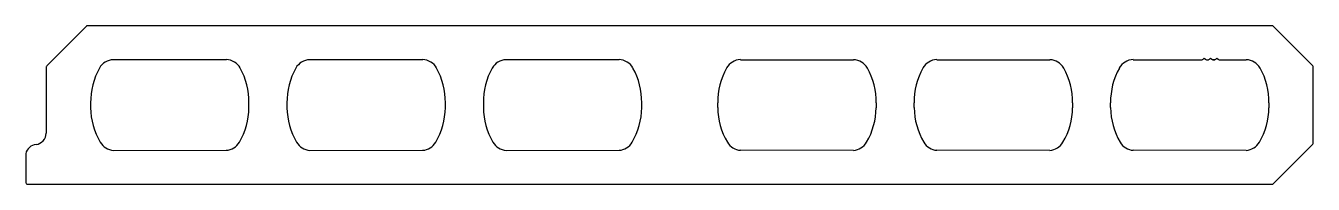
# Model space of a CAD drawing. Extents: x -104 to 99, y 9 to 34.
import ezdxf

# ---------------------------------------------------------------- set-up
doc = ezdxf.new("R2010")
doc.units = 0
doc.layers.get('0').update_dxf_attribs({"linetype": 'CONTINUOUS'})

msp = doc.modelspace()

# ---------------------------------------------------------------- linework, layer by layer
for p, q in [((-94.25, 34.1), (-100.51, 27.84)), ((92.92, 34.17), (-94.08, 34.17)), ((99.35, 27.84), (93.09, 34.1)), ((-72.15, 28.82), (-90.01, 28.81)), ((-41.15, 28.82), (-59.01, 28.81)), ((-10.15, 28.82), (-28.01, 28.81)), ((8.99, 28.82), (26.85, 28.81)), ((39.99, 28.82), (57.85, 28.81)), ((70.99, 28.82), (81.86, 28.82)), ((82.04, 28.89), (82.21, 29.06)), ((82.22, 29.06), (82.39, 28.89)), ((82.57, 28.82), (82.86, 28.82)), ((83.04, 28.89), (83.21, 29.06)), ((83.22, 29.06), (83.39, 28.89)), ((83.57, 28.82), (83.86, 28.82)), ((83.86, 28.82), (83.57, 28.82)), ((83.57, 28.82), (83.86, 28.82)), ((83.86, 28.82), (83.57, 28.82)), ((83.57, 28.82), (83.86, 28.82)), ((84.04, 28.89), (84.21, 29.06)), ((84.22, 29.06), (84.39, 28.89)), ((84.57, 28.82), (88.85, 28.81)), ((-100.58, 27.67), (-100.58, 17.21)), ((99.42, 15.67), (99.42, 27.67)), ((-93.58, 22), (-93.58, 21.24)), ((-68.58, 21.25), (-68.58, 22.01)), ((-62.58, 22), (-62.58, 21.24)), ((-37.58, 21.25), (-37.58, 22.01)), ((-31.58, 22), (-31.58, 21.24)), ((-6.58, 21.25), (-6.58, 22.01)), ((5.42, 21.25), (5.42, 22.01)), ((30.42, 22), (30.42, 21.24)), ((36.42, 21.25), (36.42, 22.01)), ((61.42, 22), (61.42, 21.24)), ((67.42, 21.25), (67.42, 22.01)), ((92.42, 22), (92.42, 21.24)), ((-89.99, 14.51), (-72.17, 14.52)), ((-58.99, 14.51), (-41.17, 14.52)), ((-27.99, 14.51), (-10.17, 14.52)), ((26.83, 14.51), (9.01, 14.52)), ((57.83, 14.51), (40.01, 14.52)), ((88.83, 14.51), (71.01, 14.52)), ((93.09, 9.24), (99.35, 15.5)), ((-103.82, 13.97), (-103.82, 9.42)), ((-103.57, 9.17), (92.92, 9.17))]:
    msp.add_line(p, q)
for centre, radius, start, end in [((-94.08, 33.92), 0.25, 90, 135), ((92.92, 33.92), 0.25, 45, 90), ((-89.91, 26.19), 2.63, 92.2393, 150.1731), ((-72.25, 26.2), 2.63, 29.8269, 87.7607), ((-58.91, 26.19), 2.63, 92.2393, 150.1731), ((-41.25, 26.2), 2.63, 29.8269, 87.7607), ((-27.91, 26.19), 2.63, 92.2393, 150.1731), ((-10.25, 26.2), 2.63, 29.8269, 87.7607), ((9.09, 26.2), 2.63, 92.2393, 150.1731), ((26.75, 26.19), 2.63, 29.8269, 87.7607), ((40.09, 26.2), 2.63, 92.2393, 150.1731), ((57.75, 26.19), 2.63, 29.8269, 87.7607), ((71.09, 26.2), 2.63, 92.2393, 150.1731), ((81.86, 29.07), 0.25, 270, 315), ((82.22, 29.06), 0.008, 45, 135), ((82.57, 29.07), 0.25, 225, 270), ((82.86, 29.07), 0.25, 270, 315), ((83.22, 29.06), 0.008, 45, 135), ((83.57, 29.07), 0.25, 225, 270), ((83.86, 29.07), 0.25, 270, 315), ((84.22, 29.06), 0.008, 45, 135), ((84.57, 29.07), 0.25, 225, 270), ((88.75, 26.19), 2.63, 29.8269, 87.7607), ((-100.33, 27.67), 0.25, 135, 180), ((-82.51, 22.12), 11.07, 150.9718, 180.6497), ((-79.65, 22.13), 11.07, 359.3503, 29.0282), ((-51.51, 22.12), 11.07, 150.9718, 180.6497), ((-48.65, 22.13), 11.07, 359.3503, 29.0282), ((-20.51, 22.12), 11.07, 150.9718, 180.6497), ((-17.65, 22.13), 11.07, 359.3503, 29.0282), ((16.49, 22.13), 11.07, 150.9718, 180.6497), ((19.36, 22.12), 11.07, 359.3503, 29.0282), ((47.49, 22.13), 11.07, 150.9718, 180.6497), ((50.36, 22.12), 11.07, 359.3503, 29.0282), ((78.49, 22.13), 11.07, 150.9718, 180.6497), ((81.36, 22.12), 11.07, 359.3503, 29.0282), ((99.17, 27.67), 0.25, 360, 45), ((-82.51, 21.37), 11.07, 180.6497, 210.3276), ((-79.65, 21.38), 11.07, 329.6724, 359.3503), ((-51.51, 21.37), 11.07, 180.6497, 210.3276), ((-48.65, 21.38), 11.07, 329.6724, 359.3503), ((-20.51, 21.37), 11.07, 180.6497, 210.3276), ((-17.65, 21.38), 11.07, 329.6724, 359.3503), ((16.49, 21.38), 11.07, 180.6497, 210.3276), ((19.36, 21.37), 11.07, 329.6724, 359.3503), ((47.49, 21.38), 11.07, 180.6497, 210.3276), ((50.36, 21.37), 11.07, 329.6724, 359.3503), ((78.49, 21.38), 11.07, 180.6497, 210.3276), ((81.36, 21.37), 11.07, 329.6724, 359.3503), ((-102.49, 17.33), 1.92, 278.8184, 356.2823), ((-102.02, 13.62), 1.83, 95.4838, 168.9305), ((-89.81, 17.14), 2.63, 211.1263, 266.1575), ((-72.34, 17.15), 2.63, 273.8425, 328.8737), ((-58.81, 17.14), 2.63, 211.1263, 266.1575), ((-41.34, 17.15), 2.63, 273.8425, 328.8737), ((-27.82, 17.14), 2.63, 211.1263, 266.1575), ((-10.34, 17.15), 2.63, 273.8425, 328.8737), ((9.19, 17.15), 2.63, 211.1263, 266.1575), ((26.66, 17.14), 2.63, 273.8425, 328.8737), ((40.19, 17.15), 2.63, 211.1263, 266.1575), ((57.66, 17.14), 2.63, 273.8425, 328.8737), ((71.19, 17.15), 2.63, 211.1263, 266.1575), ((88.66, 17.14), 2.63, 273.8425, 328.8737), ((99.17, 15.67), 0.25, 315, 0), ((-103.57, 9.42), 0.25, 180, 270), ((92.92, 9.42), 0.25, 270, 315)]:
    msp.add_arc(centre, radius, start, end)

doc.saveas('drawing.dxf')
